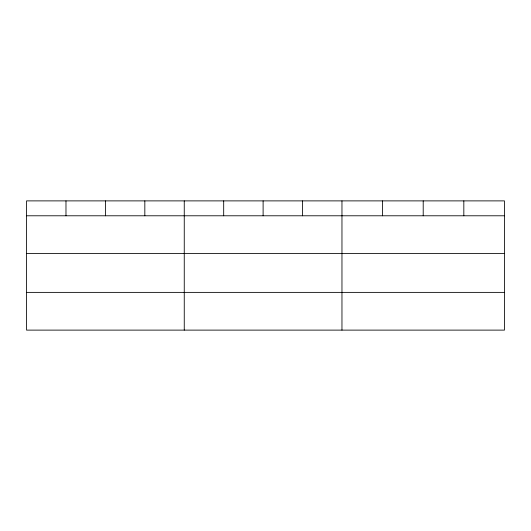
<?xml version="1.0" encoding="UTF-8"?>
<svg xmlns="http://www.w3.org/2000/svg" width="531" height="531" viewBox="0 0 531 531"><rect width="100%" height="100%" fill="white"/><g stroke="black" fill="none" stroke-linecap="round" stroke-linejoin="round"><path stroke-width="0.8" d="M504.45 253.513L504.45 200.884L26.55 200.884L26.55 330.116L504.45 330.116L504.45 253.513L26.55 253.513M26.55 215.785L504.45 215.785M26.55 292.382L504.45 292.382M463.828 200.884L463.828 215.785M423.207 200.884L423.207 215.785M382.585 200.884L382.585 215.785M341.964 200.884L341.964 330.116M302.537 200.884L302.537 215.785M263.11 200.884L263.11 215.785M223.684 200.884L223.684 215.785M184.257 200.884L184.257 330.116M144.83 200.884L144.83 215.785M105.403 200.884L105.403 215.785M65.977 200.884L65.977 215.785"/></g></svg>
